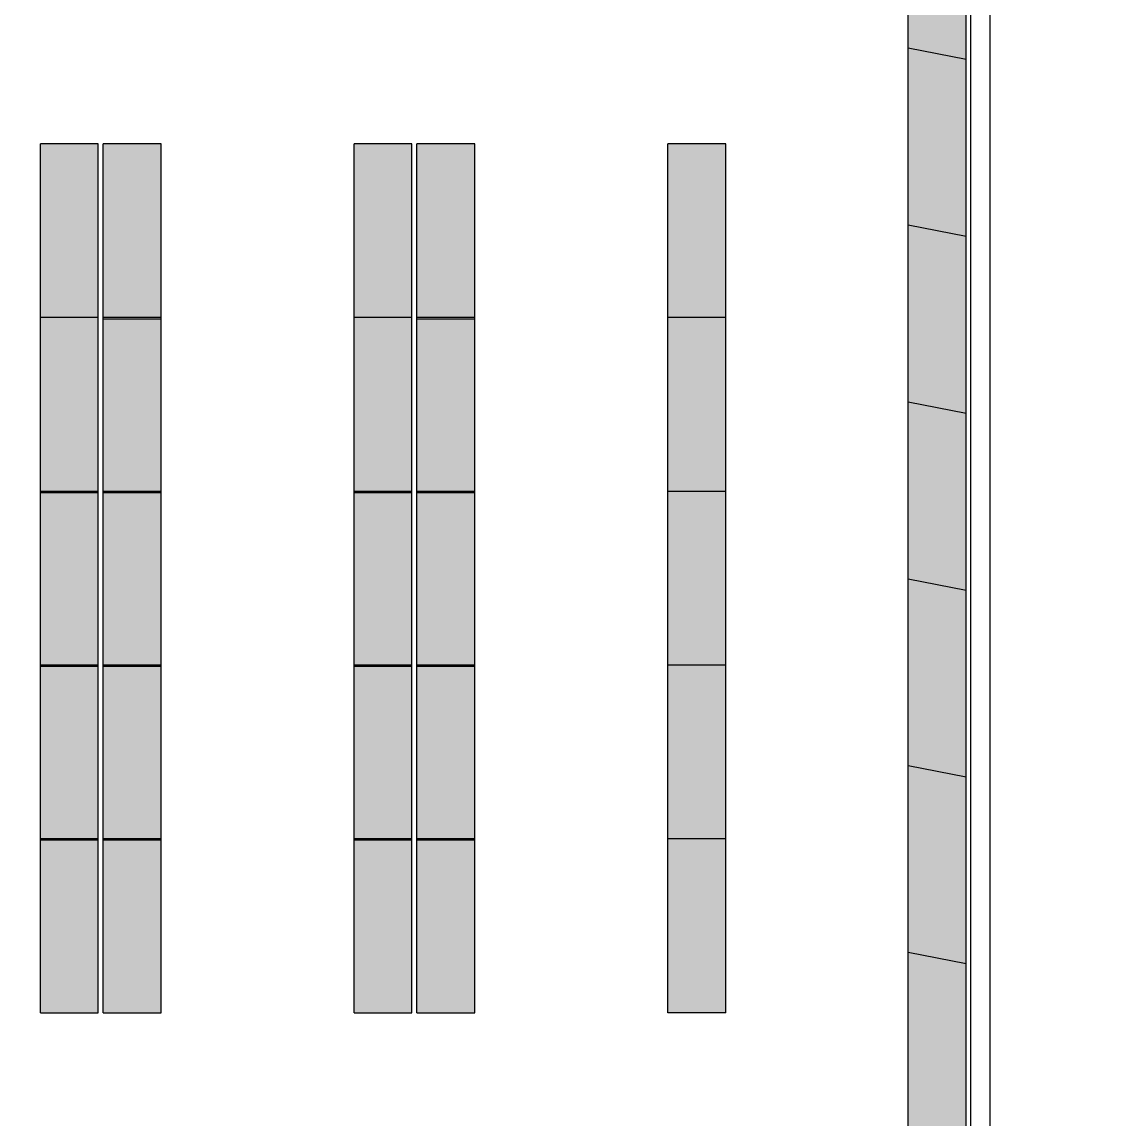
# Model space of a CAD drawing. Header units: centimetres. Extents: x 370416 to 395283, y 44791 to 69658.
# Drawn here: x 380015 to 381152, y 57518 to 58654 of the extents above; entities that cross this region are included whole.
import ezdxf

# ---------------------------------------------------------------- set-up
doc = ezdxf.new("R2010")
doc.units = ezdxf.units.CM
doc.layers.add('.', color=7, linetype='Continuous', lineweight=0)
doc.layers.add('D RACK', color=7, linetype='Continuous')

msp = doc.modelspace()

# ---------------------------------------------------------------- hatches: boundary and pattern name
at = {"layer": '.', "true_color": 0x9898cc}
h = msp.add_hatch(color=253, dxfattribs=at)
h.dxf.hatch_style = 1
h.paths.add_polyline_path([(380093.6, 58527.9), (380033.6, 58527.9), (380033.6, 58347.9), (380093.6, 58347.9)])
h.paths.add_polyline_path([(380158.6, 58527.9), (380098.6, 58527.9), (380098.6, 58347.9), (380158.6, 58347.9)])
h.paths.add_polyline_path([(380093.6, 58347.9), (380033.6, 58347.9), (380033.6, 58167.9), (380093.6, 58167.9)])
h.paths.add_polyline_path([(380158.6, 58346.5), (380098.6, 58346.5), (380098.6, 58167.9), (380158.6, 58167.9)])
h.paths.add_polyline_path([(380093.6, 58166.5), (380033.6, 58166.5), (380033.6, 57987.9), (380093.6, 57987.9)])
h.paths.add_polyline_path([(380158.6, 58166.5), (380098.6, 58166.5), (380098.6, 57987.9), (380158.6, 57987.9)])
h.paths.add_polyline_path([(380093.6, 57986.5), (380033.6, 57986.5), (380033.6, 57807.9), (380093.6, 57807.9)])
h.paths.add_polyline_path([(380158.6, 57986.5), (380098.6, 57986.5), (380098.6, 57807.9), (380158.6, 57807.9)])
h.paths.add_polyline_path([(380093.6, 57806.5), (380033.6, 57806.5), (380033.6, 57627.9), (380093.6, 57627.9)])
h.paths.add_polyline_path([(380158.6, 57806.5), (380098.6, 57806.5), (380098.6, 57627.9), (380158.6, 57627.9)])
h.paths.add_polyline_path([(380483.6, 58527.9), (380423.6, 58527.9), (380423.6, 58347.9), (380483.6, 58347.9)])
h.paths.add_polyline_path([(380418.6, 58527.9), (380358.6, 58527.9), (380358.6, 58347.9), (380418.6, 58347.9)])
h.paths.add_polyline_path([(380418.6, 58347.9), (380358.6, 58347.9), (380358.6, 58167.9), (380418.6, 58167.9)])
h.paths.add_polyline_path([(380483.6, 58346.5), (380423.6, 58346.5), (380423.6, 58167.9), (380483.6, 58167.9)])
h.paths.add_polyline_path([(380418.6, 58166.5), (380358.6, 58166.5), (380358.6, 57987.9), (380418.6, 57987.9)])
h.paths.add_polyline_path([(380483.6, 58166.5), (380423.6, 58166.5), (380423.6, 57987.9), (380483.6, 57987.9)])
h.paths.add_polyline_path([(380418.6, 57986.5), (380358.6, 57986.5), (380358.6, 57807.9), (380418.6, 57807.9)])
h.paths.add_polyline_path([(380483.6, 57986.5), (380423.6, 57986.5), (380423.6, 57807.9), (380483.6, 57807.9)])
h.paths.add_polyline_path([(380483.6, 57806.5), (380423.6, 57806.5), (380423.6, 57627.9), (380483.6, 57627.9)])
h.paths.add_polyline_path([(380418.6, 57806.5), (380358.6, 57806.5), (380358.6, 57627.9), (380418.6, 57627.9)])
h.paths.add_polyline_path([(380743.6, 57807.9), (380683.6, 57807.9), (380683.6, 57627.9), (380743.6, 57627.9)])
h = msp.add_hatch(color=253, dxfattribs=at)
h.dxf.hatch_style = 1
h.paths.add_polyline_path([(380743.6, 57987.9), (380683.6, 57987.9), (380683.6, 57807.9), (380743.6, 57807.9)])
h.paths.add_polyline_path([(380743.6, 58167.9), (380683.6, 58167.9), (380683.6, 57987.9), (380743.6, 57987.9)])
h.paths.add_polyline_path([(380743.6, 58347.9), (380683.6, 58347.9), (380683.6, 58167.9), (380743.6, 58167.9)])
h.paths.add_polyline_path([(380743.6, 58527.9), (380683.6, 58527.9), (380683.6, 58347.9), (380743.6, 58347.9)])
at = {"layer": 'D RACK', "lineweight": -3, "true_color": 0x4554a5, "transparency": 33554483}
h = msp.add_hatch(color=175, dxfattribs=at)
h.dxf.hatch_style = 1
h.paths.add_polyline_path([(380992.6, 59165.9), (380932.6, 59177.6), (380932.6, 58994.2), (380992.6, 58982.5)])
h.paths.add_polyline_path([(380992.6, 58982.5), (380932.6, 58994.2), (380932.6, 58810.8), (380992.6, 58799.1)])
h.paths.add_polyline_path([(380992.6, 58799.1), (380932.6, 58810.8), (380932.6, 58627.4), (380992.6, 58615.7)])
h.paths.add_polyline_path([(380992.6, 58615.7), (380932.6, 58627.4), (380932.6, 58444), (380992.6, 58432.3)])
h = msp.add_hatch(color=175, dxfattribs=at)
h.dxf.hatch_style = 1
h.paths.add_polyline_path([(380992.6, 58432.3), (380932.6, 58444), (380932.6, 58260.6), (380992.6, 58249)])
h.paths.add_polyline_path([(380992.6, 58249), (380932.6, 58260.6), (380932.6, 58077.3), (380992.6, 58065.6)])
h = msp.add_hatch(color=175, dxfattribs=at)
h.dxf.hatch_style = 1
h.paths.add_polyline_path([(380992.6, 58065.6), (380932.6, 58077.3), (380932.6, 57883.9), (380992.6, 57872.3)])
h.paths.add_polyline_path([(380992.6, 57872.3), (380932.6, 57883.9), (380932.6, 57690.7), (380992.6, 57679)])
h = msp.add_hatch(color=175, dxfattribs=at)
h.dxf.hatch_style = 1
h.paths.add_polyline_path([(380992.6, 57679), (380932.6, 57690.7), (380932.6, 57507.3), (380992.6, 57495.6)])
h.paths.add_polyline_path([(380992.6, 57495.6), (380932.6, 57507.3), (380932.6, 57323.9), (380992.6, 57312.3)])
h.paths.add_polyline_path([(380992.6, 57312.3), (380932.6, 57323.9), (380932.6, 57140.6), (380992.6, 57128.9)])

# ---------------------------------------------------------------- linework, layer by layer
for p, q in [((380932.6, 57140.6), (380932.6, 59722.6)), ((380992.6, 57128.9), (380992.6, 59710.9)), ((380997.6, 56963.5), (380997.6, 59628.5)), ((380997.6, 56963.5), (380997.6, 59628.5)), ((381017.6, 56963.5), (381017.6, 59628.5)), ((381017.6, 56753.5), (381017.6, 59628.5)), ((380932.6, 58627.4), (380992.6, 58615.7)), ((380932.6, 58627.4), (380992.6, 58615.7)), ((380932.6, 58627.4), (380992.6, 58615.7)), ((380932.6, 58627.4), (380992.6, 58615.7)), ((380033.6, 57627.9), (380033.6, 58527.9)), ((380033.6, 57627.9), (380033.6, 58527.9)), ((380093.6, 58527.9), (380033.6, 58527.9)), ((380033.6, 57627.9), (380033.6, 58527.9)), ((380033.6, 57627.9), (380033.6, 58527.9)), ((380093.6, 58527.9), (380033.6, 58527.9)), ((380033.6, 57627.9), (380033.6, 58527.9)), ((380033.6, 57627.9), (380033.6, 58527.9)), ((380093.6, 58527.9), (380033.6, 58527.9)), ((380033.6, 57627.9), (380033.6, 58527.9)), ((380033.6, 57627.9), (380033.6, 58527.9)), ((380093.6, 58527.9), (380033.6, 58527.9)), ((380093.6, 57627.9), (380093.6, 58527.9)), ((380093.6, 57627.9), (380093.6, 58527.9)), ((380093.6, 57627.9), (380093.6, 58527.9)), ((380093.6, 57627.9), (380093.6, 58527.9)), ((380093.6, 57627.9), (380093.6, 58527.9)), ((380093.6, 57627.9), (380093.6, 58527.9)), ((380093.6, 57627.9), (380093.6, 58527.9)), ((380093.6, 57627.9), (380093.6, 58527.9)), ((380098.6, 57627.9), (380098.6, 58527.9)), ((380098.6, 57627.9), (380098.6, 58527.9)), ((380098.6, 57627.9), (380098.6, 58527.9)), ((380158.6, 58527.9), (380098.6, 58527.9)), ((380098.6, 57627.9), (380098.6, 58527.9)), ((380158.6, 58527.9), (380098.6, 58527.9)), ((380098.6, 57627.9), (380098.6, 58527.9)), ((380098.6, 57627.9), (380098.6, 58527.9)), ((380098.6, 57627.9), (380098.6, 58527.9)), ((380158.6, 58527.9), (380098.6, 58527.9)), ((380098.6, 57627.9), (380098.6, 58527.9)), ((380158.6, 58527.9), (380098.6, 58527.9)), ((380098.6, 57627.9), (380098.6, 58527.9)), ((380098.6, 57627.9), (380098.6, 58527.9)), ((380098.6, 57627.9), (380098.6, 58527.9)), ((380158.6, 58527.9), (380098.6, 58527.9)), ((380098.6, 57627.9), (380098.6, 58527.9)), ((380158.6, 58527.9), (380098.6, 58527.9)), ((380098.6, 57627.9), (380098.6, 58527.9)), ((380098.6, 57627.9), (380098.6, 58527.9)), ((380098.6, 57627.9), (380098.6, 58527.9)), ((380158.6, 58527.9), (380098.6, 58527.9)), ((380098.6, 57627.9), (380098.6, 58527.9)), ((380158.6, 58527.9), (380098.6, 58527.9)), ((380158.6, 57627.9), (380158.6, 58527.9)), ((380158.6, 57627.9), (380158.6, 58527.9)), ((380158.6, 57627.9), (380158.6, 58527.9)), ((380158.6, 57627.9), (380158.6, 58527.9)), ((380158.6, 57627.9), (380158.6, 58527.9)), ((380158.6, 57627.9), (380158.6, 58527.9)), ((380158.6, 57627.9), (380158.6, 58527.9)), ((380158.6, 57627.9), (380158.6, 58527.9)), ((380158.6, 57627.9), (380158.6, 58527.9)), ((380158.6, 57627.9), (380158.6, 58527.9)), ((380158.6, 57627.9), (380158.6, 58527.9)), ((380158.6, 57627.9), (380158.6, 58527.9)), ((380158.6, 57627.9), (380158.6, 58527.9)), ((380158.6, 57627.9), (380158.6, 58527.9)), ((380158.6, 57627.9), (380158.6, 58527.9)), ((380158.6, 57627.9), (380158.6, 58527.9)), ((380358.6, 57627.9), (380358.6, 58527.9)), ((380358.6, 57627.9), (380358.6, 58527.9)), ((380418.6, 58527.9), (380358.6, 58527.9)), ((380358.6, 57627.9), (380358.6, 58527.9)), ((380358.6, 57627.9), (380358.6, 58527.9)), ((380418.6, 58527.9), (380358.6, 58527.9)), ((380358.6, 57627.9), (380358.6, 58527.9)), ((380358.6, 57627.9), (380358.6, 58527.9)), ((380418.6, 58527.9), (380358.6, 58527.9)), ((380358.6, 57627.9), (380358.6, 58527.9)), ((380358.6, 57627.9), (380358.6, 58527.9)), ((380418.6, 58527.9), (380358.6, 58527.9)), ((380358.6, 57627.9), (380358.6, 58527.9)), ((380358.6, 57627.9), (380358.6, 58527.9)), ((380418.6, 58527.9), (380358.6, 58527.9)), ((380358.6, 57627.9), (380358.6, 58527.9)), ((380358.6, 57627.9), (380358.6, 58527.9)), ((380418.6, 58527.9), (380358.6, 58527.9)), ((380358.6, 57627.9), (380358.6, 58527.9)), ((380358.6, 57627.9), (380358.6, 58527.9)), ((380418.6, 58527.9), (380358.6, 58527.9)), ((380358.6, 57627.9), (380358.6, 58527.9)), ((380358.6, 57627.9), (380358.6, 58527.9)), ((380418.6, 58527.9), (380358.6, 58527.9)), ((380418.6, 57627.9), (380418.6, 58527.9)), ((380418.6, 57627.9), (380418.6, 58527.9)), ((380418.6, 57627.9), (380418.6, 58527.9)), ((380418.6, 57627.9), (380418.6, 58527.9)), ((380418.6, 57627.9), (380418.6, 58527.9)), ((380418.6, 57627.9), (380418.6, 58527.9)), ((380418.6, 57627.9), (380418.6, 58527.9)), ((380418.6, 57627.9), (380418.6, 58527.9)), ((380418.6, 57627.9), (380418.6, 58527.9)), ((380418.6, 57627.9), (380418.6, 58527.9)), ((380418.6, 57627.9), (380418.6, 58527.9)), ((380418.6, 57627.9), (380418.6, 58527.9)), ((380418.6, 57627.9), (380418.6, 58527.9)), ((380418.6, 57627.9), (380418.6, 58527.9)), ((380418.6, 57627.9), (380418.6, 58527.9)), ((380418.6, 57627.9), (380418.6, 58527.9)), ((380423.6, 57627.9), (380423.6, 58527.9)), ((380423.6, 57627.9), (380423.6, 58527.9)), ((380423.6, 57627.9), (380423.6, 58527.9)), ((380483.6, 58527.9), (380423.6, 58527.9)), ((380423.6, 57627.9), (380423.6, 58527.9)), ((380483.6, 58527.9), (380423.6, 58527.9)), ((380423.6, 57627.9), (380423.6, 58527.9)), ((380423.6, 57627.9), (380423.6, 58527.9)), ((380423.6, 57627.9), (380423.6, 58527.9)), ((380483.6, 58527.9), (380423.6, 58527.9)), ((380423.6, 57627.9), (380423.6, 58527.9)), ((380483.6, 58527.9), (380423.6, 58527.9)), ((380423.6, 57627.9), (380423.6, 58527.9)), ((380423.6, 57627.9), (380423.6, 58527.9)), ((380423.6, 57627.9), (380423.6, 58527.9)), ((380483.6, 58527.9), (380423.6, 58527.9)), ((380423.6, 57627.9), (380423.6, 58527.9)), ((380483.6, 58527.9), (380423.6, 58527.9)), ((380423.6, 57627.9), (380423.6, 58527.9)), ((380423.6, 57627.9), (380423.6, 58527.9)), ((380423.6, 57627.9), (380423.6, 58527.9)), ((380483.6, 58527.9), (380423.6, 58527.9)), ((380423.6, 57627.9), (380423.6, 58527.9)), ((380483.6, 58527.9), (380423.6, 58527.9)), ((380423.6, 57627.9), (380423.6, 58527.9)), ((380423.6, 57627.9), (380423.6, 58527.9)), ((380423.6, 57627.9), (380423.6, 58527.9)), ((380483.6, 58527.9), (380423.6, 58527.9)), ((380423.6, 57627.9), (380423.6, 58527.9)), ((380483.6, 58527.9), (380423.6, 58527.9)), ((380423.6, 57627.9), (380423.6, 58527.9)), ((380423.6, 57627.9), (380423.6, 58527.9)), ((380423.6, 57627.9), (380423.6, 58527.9)), ((380483.6, 58527.9), (380423.6, 58527.9)), ((380423.6, 57627.9), (380423.6, 58527.9)), ((380483.6, 58527.9), (380423.6, 58527.9)), ((380423.6, 57627.9), (380423.6, 58527.9)), ((380423.6, 57627.9), (380423.6, 58527.9)), ((380423.6, 57627.9), (380423.6, 58527.9)), ((380483.6, 58527.9), (380423.6, 58527.9)), ((380423.6, 57627.9), (380423.6, 58527.9)), ((380483.6, 58527.9), (380423.6, 58527.9)), ((380423.6, 57627.9), (380423.6, 58527.9)), ((380423.6, 57627.9), (380423.6, 58527.9)), ((380423.6, 57627.9), (380423.6, 58527.9)), ((380483.6, 58527.9), (380423.6, 58527.9)), ((380423.6, 57627.9), (380423.6, 58527.9)), ((380483.6, 58527.9), (380423.6, 58527.9)), ((380483.6, 57627.9), (380483.6, 58527.9)), ((380483.6, 57627.9), (380483.6, 58527.9)), ((380483.6, 57627.9), (380483.6, 58527.9)), ((380483.6, 57627.9), (380483.6, 58527.9)), ((380483.6, 57627.9), (380483.6, 58527.9)), ((380483.6, 57627.9), (380483.6, 58527.9)), ((380483.6, 57627.9), (380483.6, 58527.9)), ((380483.6, 57627.9), (380483.6, 58527.9)), ((380483.6, 57627.9), (380483.6, 58527.9)), ((380483.6, 57627.9), (380483.6, 58527.9)), ((380483.6, 57627.9), (380483.6, 58527.9)), ((380483.6, 57627.9), (380483.6, 58527.9)), ((380483.6, 57627.9), (380483.6, 58527.9)), ((380483.6, 57627.9), (380483.6, 58527.9)), ((380483.6, 57627.9), (380483.6, 58527.9)), ((380483.6, 57627.9), (380483.6, 58527.9)), ((380483.6, 57627.9), (380483.6, 58527.9)), ((380483.6, 57627.9), (380483.6, 58527.9)), ((380483.6, 57627.9), (380483.6, 58527.9)), ((380483.6, 57627.9), (380483.6, 58527.9)), ((380483.6, 57627.9), (380483.6, 58527.9)), ((380483.6, 57627.9), (380483.6, 58527.9)), ((380483.6, 57627.9), (380483.6, 58527.9)), ((380483.6, 57627.9), (380483.6, 58527.9)), ((380483.6, 57627.9), (380483.6, 58527.9)), ((380483.6, 57627.9), (380483.6, 58527.9)), ((380483.6, 57627.9), (380483.6, 58527.9)), ((380483.6, 57627.9), (380483.6, 58527.9)), ((380483.6, 57627.9), (380483.6, 58527.9)), ((380483.6, 57627.9), (380483.6, 58527.9)), ((380483.6, 57627.9), (380483.6, 58527.9)), ((380483.6, 57627.9), (380483.6, 58527.9)), ((380683.6, 57627.9), (380683.6, 58527.9)), ((380743.6, 58527.9), (380683.6, 58527.9)), ((380743.6, 57627.9), (380743.6, 58527.9)), ((380932.6, 58444), (380992.6, 58432.3)), ((380932.6, 58444), (380992.6, 58432.3)), ((380932.6, 58444), (380992.6, 58432.3)), ((380932.6, 58444), (380992.6, 58432.3)), ((380093.6, 58347.9), (380033.6, 58347.9)), ((380093.6, 58347.9), (380033.6, 58347.9)), ((380093.6, 58347.9), (380033.6, 58347.9)), ((380093.6, 58347.9), (380033.6, 58347.9)), ((380158.6, 58347.9), (380098.6, 58347.9)), ((380158.6, 58347.9), (380098.6, 58347.9)), ((380158.6, 58347.9), (380098.6, 58347.9)), ((380158.6, 58347.9), (380098.6, 58347.9)), ((380158.6, 58347.9), (380098.6, 58347.9)), ((380158.6, 58347.9), (380098.6, 58347.9)), ((380158.6, 58347.9), (380098.6, 58347.9)), ((380158.6, 58347.9), (380098.6, 58347.9)), ((380158.6, 58346.5), (380098.6, 58346.5)), ((380158.6, 58346.5), (380098.6, 58346.5)), ((380158.6, 58346.5), (380098.6, 58346.5)), ((380158.6, 58346.5), (380098.6, 58346.5)), ((380158.6, 58346.5), (380098.6, 58346.5)), ((380158.6, 58346.5), (380098.6, 58346.5)), ((380418.6, 58347.9), (380358.6, 58347.9)), ((380418.6, 58347.9), (380358.6, 58347.9)), ((380418.6, 58347.9), (380358.6, 58347.9)), ((380418.6, 58347.9), (380358.6, 58347.9)), ((380418.6, 58347.9), (380358.6, 58347.9)), ((380418.6, 58347.9), (380358.6, 58347.9)), ((380418.6, 58347.9), (380358.6, 58347.9)), ((380418.6, 58347.9), (380358.6, 58347.9)), ((380483.6, 58347.9), (380423.6, 58347.9)), ((380483.6, 58347.9), (380423.6, 58347.9)), ((380483.6, 58347.9), (380423.6, 58347.9)), ((380483.6, 58347.9), (380423.6, 58347.9)), ((380483.6, 58347.9), (380423.6, 58347.9)), ((380483.6, 58347.9), (380423.6, 58347.9)), ((380483.6, 58347.9), (380423.6, 58347.9)), ((380483.6, 58347.9), (380423.6, 58347.9)), ((380483.6, 58347.9), (380423.6, 58347.9)), ((380483.6, 58347.9), (380423.6, 58347.9)), ((380483.6, 58347.9), (380423.6, 58347.9)), ((380483.6, 58347.9), (380423.6, 58347.9)), ((380483.6, 58347.9), (380423.6, 58347.9)), ((380483.6, 58347.9), (380423.6, 58347.9)), ((380483.6, 58347.9), (380423.6, 58347.9)), ((380483.6, 58347.9), (380423.6, 58347.9)), ((380483.6, 58346.5), (380423.6, 58346.5)), ((380483.6, 58346.5), (380423.6, 58346.5)), ((380483.6, 58346.5), (380423.6, 58346.5)), ((380483.6, 58346.5), (380423.6, 58346.5)), ((380483.6, 58346.5), (380423.6, 58346.5)), ((380483.6, 58346.5), (380423.6, 58346.5)), ((380483.6, 58346.5), (380423.6, 58346.5)), ((380483.6, 58346.5), (380423.6, 58346.5)), ((380483.6, 58346.5), (380423.6, 58346.5)), ((380483.6, 58346.5), (380423.6, 58346.5)), ((380483.6, 58346.5), (380423.6, 58346.5)), ((380483.6, 58346.5), (380423.6, 58346.5)), ((380743.6, 58347.9), (380683.6, 58347.9)), ((380932.6, 58260.6), (380992.6, 58249)), ((380932.6, 58260.6), (380992.6, 58249)), ((380932.6, 58260.6), (380992.6, 58249)), ((380932.6, 58260.6), (380992.6, 58249)), ((380093.6, 58167.9), (380033.6, 58167.9)), ((380093.6, 58167.9), (380033.6, 58167.9)), ((380093.6, 58167.9), (380033.6, 58167.9)), ((380093.6, 58167.9), (380033.6, 58167.9)), ((380093.6, 58166.5), (380033.6, 58166.5)), ((380093.6, 58166.5), (380033.6, 58166.5)), ((380093.6, 58166.5), (380033.6, 58166.5)), ((380093.6, 58166.5), (380033.6, 58166.5)), ((380158.6, 58167.9), (380098.6, 58167.9)), ((380158.6, 58167.9), (380098.6, 58167.9)), ((380158.6, 58167.9), (380098.6, 58167.9)), ((380158.6, 58167.9), (380098.6, 58167.9)), ((380158.6, 58167.9), (380098.6, 58167.9)), ((380158.6, 58167.9), (380098.6, 58167.9)), ((380158.6, 58167.9), (380098.6, 58167.9)), ((380158.6, 58167.9), (380098.6, 58167.9)), ((380158.6, 58166.5), (380098.6, 58166.5)), ((380158.6, 58166.5), (380098.6, 58166.5)), ((380158.6, 58166.5), (380098.6, 58166.5)), ((380158.6, 58166.5), (380098.6, 58166.5)), ((380158.6, 58166.5), (380098.6, 58166.5)), ((380158.6, 58166.5), (380098.6, 58166.5)), ((380158.6, 58166.5), (380098.6, 58166.5)), ((380158.6, 58166.5), (380098.6, 58166.5)), ((380418.6, 58167.9), (380358.6, 58167.9)), ((380418.6, 58167.9), (380358.6, 58167.9)), ((380418.6, 58167.9), (380358.6, 58167.9)), ((380418.6, 58167.9), (380358.6, 58167.9)), ((380418.6, 58167.9), (380358.6, 58167.9)), ((380418.6, 58167.9), (380358.6, 58167.9)), ((380418.6, 58167.9), (380358.6, 58167.9)), ((380418.6, 58167.9), (380358.6, 58167.9)), ((380418.6, 58166.5), (380358.6, 58166.5)), ((380418.6, 58166.5), (380358.6, 58166.5)), ((380418.6, 58166.5), (380358.6, 58166.5)), ((380418.6, 58166.5), (380358.6, 58166.5)), ((380418.6, 58166.5), (380358.6, 58166.5)), ((380418.6, 58166.5), (380358.6, 58166.5)), ((380418.6, 58166.5), (380358.6, 58166.5)), ((380418.6, 58166.5), (380358.6, 58166.5)), ((380483.6, 58167.9), (380423.6, 58167.9)), ((380483.6, 58167.9), (380423.6, 58167.9)), ((380483.6, 58167.9), (380423.6, 58167.9)), ((380483.6, 58167.9), (380423.6, 58167.9)), ((380483.6, 58167.9), (380423.6, 58167.9)), ((380483.6, 58167.9), (380423.6, 58167.9)), ((380483.6, 58167.9), (380423.6, 58167.9)), ((380483.6, 58167.9), (380423.6, 58167.9)), ((380483.6, 58167.9), (380423.6, 58167.9)), ((380483.6, 58167.9), (380423.6, 58167.9)), ((380483.6, 58167.9), (380423.6, 58167.9)), ((380483.6, 58167.9), (380423.6, 58167.9)), ((380483.6, 58167.9), (380423.6, 58167.9)), ((380483.6, 58167.9), (380423.6, 58167.9)), ((380483.6, 58167.9), (380423.6, 58167.9)), ((380483.6, 58167.9), (380423.6, 58167.9)), ((380483.6, 58166.5), (380423.6, 58166.5)), ((380483.6, 58166.5), (380423.6, 58166.5)), ((380483.6, 58166.5), (380423.6, 58166.5)), ((380483.6, 58166.5), (380423.6, 58166.5)), ((380483.6, 58166.5), (380423.6, 58166.5)), ((380483.6, 58166.5), (380423.6, 58166.5)), ((380483.6, 58166.5), (380423.6, 58166.5)), ((380483.6, 58166.5), (380423.6, 58166.5)), ((380483.6, 58166.5), (380423.6, 58166.5)), ((380483.6, 58166.5), (380423.6, 58166.5)), ((380483.6, 58166.5), (380423.6, 58166.5)), ((380483.6, 58166.5), (380423.6, 58166.5)), ((380483.6, 58166.5), (380423.6, 58166.5)), ((380483.6, 58166.5), (380423.6, 58166.5)), ((380483.6, 58166.5), (380423.6, 58166.5)), ((380483.6, 58166.5), (380423.6, 58166.5)), ((380743.6, 58167.9), (380683.6, 58167.9)), ((380932.6, 58077.3), (380992.6, 58065.6)), ((380093.6, 57987.9), (380033.6, 57987.9)), ((380093.6, 57987.9), (380033.6, 57987.9)), ((380093.6, 57987.9), (380033.6, 57987.9)), ((380093.6, 57987.9), (380033.6, 57987.9)), ((380093.6, 57986.5), (380033.6, 57986.5)), ((380093.6, 57986.5), (380033.6, 57986.5)), ((380093.6, 57986.5), (380033.6, 57986.5)), ((380093.6, 57986.5), (380033.6, 57986.5)), ((380158.6, 57987.9), (380098.6, 57987.9)), ((380158.6, 57987.9), (380098.6, 57987.9)), ((380158.6, 57987.9), (380098.6, 57987.9)), ((380158.6, 57987.9), (380098.6, 57987.9)), ((380158.6, 57987.9), (380098.6, 57987.9)), ((380158.6, 57987.9), (380098.6, 57987.9)), ((380158.6, 57987.9), (380098.6, 57987.9)), ((380158.6, 57987.9), (380098.6, 57987.9)), ((380158.6, 57986.5), (380098.6, 57986.5)), ((380158.6, 57986.5), (380098.6, 57986.5)), ((380158.6, 57986.5), (380098.6, 57986.5)), ((380158.6, 57986.5), (380098.6, 57986.5)), ((380158.6, 57986.5), (380098.6, 57986.5)), ((380158.6, 57986.5), (380098.6, 57986.5)), ((380158.6, 57986.5), (380098.6, 57986.5)), ((380158.6, 57986.5), (380098.6, 57986.5)), ((380418.6, 57987.9), (380358.6, 57987.9)), ((380418.6, 57987.9), (380358.6, 57987.9)), ((380418.6, 57987.9), (380358.6, 57987.9)), ((380418.6, 57987.9), (380358.6, 57987.9)), ((380418.6, 57987.9), (380358.6, 57987.9)), ((380418.6, 57987.9), (380358.6, 57987.9)), ((380418.6, 57987.9), (380358.6, 57987.9)), ((380418.6, 57987.9), (380358.6, 57987.9)), ((380418.6, 57986.5), (380358.6, 57986.5)), ((380418.6, 57986.5), (380358.6, 57986.5)), ((380418.6, 57986.5), (380358.6, 57986.5)), ((380418.6, 57986.5), (380358.6, 57986.5)), ((380418.6, 57986.5), (380358.6, 57986.5)), ((380418.6, 57986.5), (380358.6, 57986.5)), ((380418.6, 57986.5), (380358.6, 57986.5)), ((380418.6, 57986.5), (380358.6, 57986.5)), ((380483.6, 57987.9), (380423.6, 57987.9)), ((380483.6, 57987.9), (380423.6, 57987.9)), ((380483.6, 57987.9), (380423.6, 57987.9)), ((380483.6, 57987.9), (380423.6, 57987.9)), ((380483.6, 57987.9), (380423.6, 57987.9)), ((380483.6, 57987.9), (380423.6, 57987.9)), ((380483.6, 57987.9), (380423.6, 57987.9)), ((380483.6, 57987.9), (380423.6, 57987.9)), ((380483.6, 57987.9), (380423.6, 57987.9)), ((380483.6, 57987.9), (380423.6, 57987.9)), ((380483.6, 57987.9), (380423.6, 57987.9)), ((380483.6, 57987.9), (380423.6, 57987.9)), ((380483.6, 57987.9), (380423.6, 57987.9)), ((380483.6, 57987.9), (380423.6, 57987.9)), ((380483.6, 57987.9), (380423.6, 57987.9)), ((380483.6, 57987.9), (380423.6, 57987.9)), ((380483.6, 57986.5), (380423.6, 57986.5)), ((380483.6, 57986.5), (380423.6, 57986.5)), ((380483.6, 57986.5), (380423.6, 57986.5)), ((380483.6, 57986.5), (380423.6, 57986.5)), ((380483.6, 57986.5), (380423.6, 57986.5)), ((380483.6, 57986.5), (380423.6, 57986.5)), ((380483.6, 57986.5), (380423.6, 57986.5)), ((380483.6, 57986.5), (380423.6, 57986.5)), ((380483.6, 57986.5), (380423.6, 57986.5)), ((380483.6, 57986.5), (380423.6, 57986.5)), ((380483.6, 57986.5), (380423.6, 57986.5)), ((380483.6, 57986.5), (380423.6, 57986.5)), ((380483.6, 57986.5), (380423.6, 57986.5)), ((380483.6, 57986.5), (380423.6, 57986.5)), ((380483.6, 57986.5), (380423.6, 57986.5)), ((380483.6, 57986.5), (380423.6, 57986.5)), ((380743.6, 57987.9), (380683.6, 57987.9)), ((380932.6, 57883.9), (380992.6, 57872.3)), ((380932.6, 57883.9), (380992.6, 57872.3)), ((380932.6, 57883.9), (380992.6, 57872.3)), ((380932.6, 57883.9), (380992.6, 57872.3)), ((380093.6, 57807.9), (380033.6, 57807.9)), ((380093.6, 57807.9), (380033.6, 57807.9)), ((380093.6, 57807.9), (380033.6, 57807.9)), ((380093.6, 57807.9), (380033.6, 57807.9)), ((380093.6, 57806.5), (380033.6, 57806.5)), ((380093.6, 57806.5), (380033.6, 57806.5)), ((380093.6, 57806.5), (380033.6, 57806.5)), ((380093.6, 57806.5), (380033.6, 57806.5)), ((380158.6, 57807.9), (380098.6, 57807.9)), ((380158.6, 57807.9), (380098.6, 57807.9)), ((380158.6, 57807.9), (380098.6, 57807.9)), ((380158.6, 57807.9), (380098.6, 57807.9)), ((380158.6, 57807.9), (380098.6, 57807.9)), ((380158.6, 57807.9), (380098.6, 57807.9)), ((380158.6, 57807.9), (380098.6, 57807.9)), ((380158.6, 57807.9), (380098.6, 57807.9)), ((380158.6, 57806.5), (380098.6, 57806.5)), ((380158.6, 57806.5), (380098.6, 57806.5)), ((380158.6, 57806.5), (380098.6, 57806.5)), ((380158.6, 57806.5), (380098.6, 57806.5)), ((380158.6, 57806.5), (380098.6, 57806.5)), ((380158.6, 57806.5), (380098.6, 57806.5)), ((380158.6, 57806.5), (380098.6, 57806.5)), ((380158.6, 57806.5), (380098.6, 57806.5)), ((380418.6, 57807.9), (380358.6, 57807.9)), ((380418.6, 57807.9), (380358.6, 57807.9)), ((380418.6, 57807.9), (380358.6, 57807.9)), ((380418.6, 57807.9), (380358.6, 57807.9)), ((380418.6, 57807.9), (380358.6, 57807.9)), ((380418.6, 57807.9), (380358.6, 57807.9)), ((380418.6, 57807.9), (380358.6, 57807.9)), ((380418.6, 57807.9), (380358.6, 57807.9)), ((380418.6, 57806.5), (380358.6, 57806.5)), ((380418.6, 57806.5), (380358.6, 57806.5)), ((380418.6, 57806.5), (380358.6, 57806.5)), ((380418.6, 57806.5), (380358.6, 57806.5)), ((380418.6, 57806.5), (380358.6, 57806.5)), ((380418.6, 57806.5), (380358.6, 57806.5)), ((380418.6, 57806.5), (380358.6, 57806.5)), ((380418.6, 57806.5), (380358.6, 57806.5)), ((380483.6, 57807.9), (380423.6, 57807.9)), ((380483.6, 57807.9), (380423.6, 57807.9)), ((380483.6, 57807.9), (380423.6, 57807.9)), ((380483.6, 57807.9), (380423.6, 57807.9)), ((380483.6, 57807.9), (380423.6, 57807.9)), ((380483.6, 57807.9), (380423.6, 57807.9)), ((380483.6, 57807.9), (380423.6, 57807.9)), ((380483.6, 57807.9), (380423.6, 57807.9)), ((380483.6, 57807.9), (380423.6, 57807.9)), ((380483.6, 57807.9), (380423.6, 57807.9)), ((380483.6, 57807.9), (380423.6, 57807.9)), ((380483.6, 57807.9), (380423.6, 57807.9)), ((380483.6, 57807.9), (380423.6, 57807.9)), ((380483.6, 57807.9), (380423.6, 57807.9)), ((380483.6, 57807.9), (380423.6, 57807.9)), ((380483.6, 57807.9), (380423.6, 57807.9)), ((380483.6, 57806.5), (380423.6, 57806.5)), ((380483.6, 57806.5), (380423.6, 57806.5)), ((380483.6, 57806.5), (380423.6, 57806.5)), ((380483.6, 57806.5), (380423.6, 57806.5)), ((380483.6, 57806.5), (380423.6, 57806.5)), ((380483.6, 57806.5), (380423.6, 57806.5)), ((380483.6, 57806.5), (380423.6, 57806.5)), ((380483.6, 57806.5), (380423.6, 57806.5)), ((380483.6, 57806.5), (380423.6, 57806.5)), ((380483.6, 57806.5), (380423.6, 57806.5)), ((380483.6, 57806.5), (380423.6, 57806.5)), ((380483.6, 57806.5), (380423.6, 57806.5)), ((380483.6, 57806.5), (380423.6, 57806.5)), ((380483.6, 57806.5), (380423.6, 57806.5)), ((380483.6, 57806.5), (380423.6, 57806.5)), ((380483.6, 57806.5), (380423.6, 57806.5)), ((380743.6, 57807.9), (380683.6, 57807.9)), ((380932.6, 57690.7), (380992.6, 57679)), ((380932.6, 57690.7), (380992.6, 57679)), ((380932.6, 57690.7), (380992.6, 57679)), ((380033.6, 57627.9), (380093.6, 57627.9)), ((380033.6, 57627.9), (380093.6, 57627.9)), ((380098.6, 57627.9), (380158.6, 57627.9)), ((380098.6, 57627.9), (380158.6, 57627.9)), ((380358.6, 57627.9), (380418.6, 57627.9)), ((380358.6, 57627.9), (380418.6, 57627.9)), ((380358.6, 57627.9), (380418.6, 57627.9)), ((380358.6, 57627.9), (380418.6, 57627.9)), ((380423.6, 57627.9), (380483.6, 57627.9)), ((380423.6, 57627.9), (380483.6, 57627.9)), ((380423.6, 57627.9), (380483.6, 57627.9)), ((380423.6, 57627.9), (380483.6, 57627.9)), ((380743.6, 57627.9), (380683.6, 57627.9)), ((380743.6, 57627.9), (380743.6, 57627.9))]:
    msp.add_line(p, q)
msp.add_circle((382849.7, 57224.7), 12433.5)

doc.saveas('drawing.dxf')
